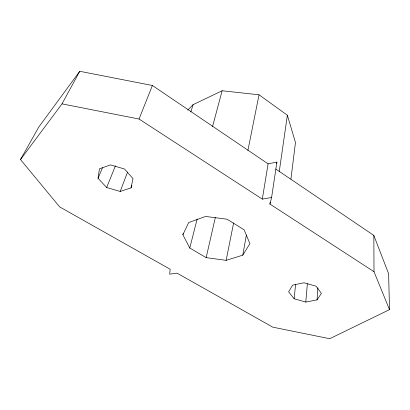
<?xml version="1.0" encoding="UTF-8"?>
<svg xmlns="http://www.w3.org/2000/svg" width="410" height="410" viewBox="0 0 410 410"><rect width="100%" height="100%" fill="white"/><g stroke="black" fill="none" stroke-linecap="round" stroke-linejoin="round"><path stroke-width="0.61" d="M317.043 299.889L321.404 293.36L316.059 286.206L304.005 282.767L292.586 285.16L288.614 291.823L294.139 298.767L305.804 302.067L317.043 299.889L317.893 287.779M305.804 302.067L307.362 283.684M294.139 298.767L295.6 284.227M290.921 179.149L295.466 142.501L287.369 115.225L259.033 94.797L222.138 90.759L193.1 104.652L187.785 110.095M279.22 171.816L287.369 115.225M98.036 178.253L99.456 168.828L110.454 164.887L124.507 169.002L132.999 178.616L131.051 187.857L120.171 191.444L106.646 187.524L98.036 178.253L102.515 167.716M389.5 309.642L374.007 271.697L269.934 204.072L271.599 197.492L276.909 162.088L268.084 163.831L152.387 85.485L79.75 71.284L38.765 127.059L20.5 159.546L59.624 206.871L170.155 269.252L169.704 274.157L177.079 273.157L272.752 327.154L329.696 338.716L389.5 309.642L388.624 273.736L373.843 235.442L275.802 169.058M269.934 204.072L270.221 202.176M271.599 197.492L262.313 199.122L268.084 163.831M183.219 233.505L182.891 234.74L189.768 248.029L206.163 257.634L226.141 260.345L242.787 255.163L246.374 235.002M247.891 150.511L259.033 94.797M226.141 260.345L233.618 222.912M206.163 257.634L215.358 217.346M276.612 163.293L276.909 162.088M189.768 248.029L197.143 219.037M212.534 126.572L222.138 90.759M190.819 111.94L193.1 104.652M131.051 187.857L131.923 185.489M120.171 191.444L127.618 171.985M262.313 199.122L139.041 119.028L152.387 85.485M106.646 187.524L115.456 165.804M182.891 234.74L188.661 222.558L205.579 216.444L227.068 219.222L244.119 229.8L249.895 243.622L242.787 255.163M20.5 159.546L62.018 103.868L79.75 71.284M62.018 103.868L139.041 119.028M373.843 235.442L374.007 271.697"/></g></svg>
